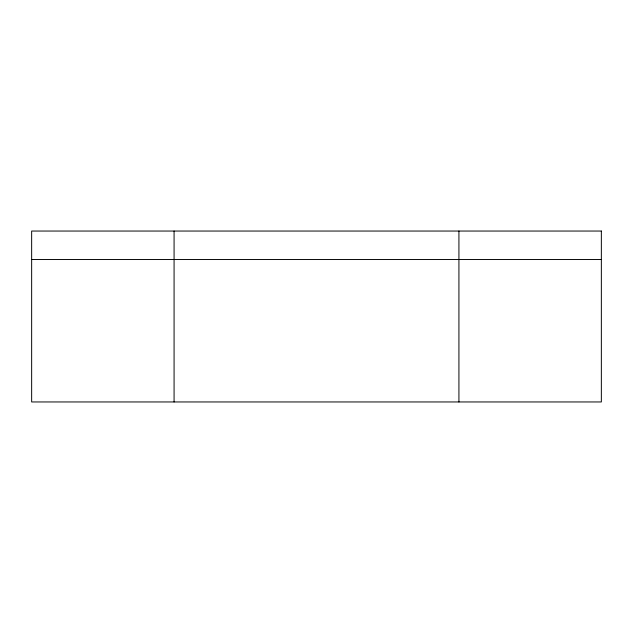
<?xml version="1.0" encoding="UTF-8"?>
<svg xmlns="http://www.w3.org/2000/svg" width="633" height="633" viewBox="0 0 633 633"><rect width="100%" height="100%" fill="white"/><g stroke="black" fill="none" stroke-linecap="round" stroke-linejoin="round"><path stroke-width="0.95" d="M31.65 259.53L601.35 259.53M458.925 231.045L458.925 401.955M174.075 231.045L174.075 401.955M601.35 231.045L31.65 231.045L31.65 401.955L601.35 401.955L601.35 231.045"/></g></svg>
